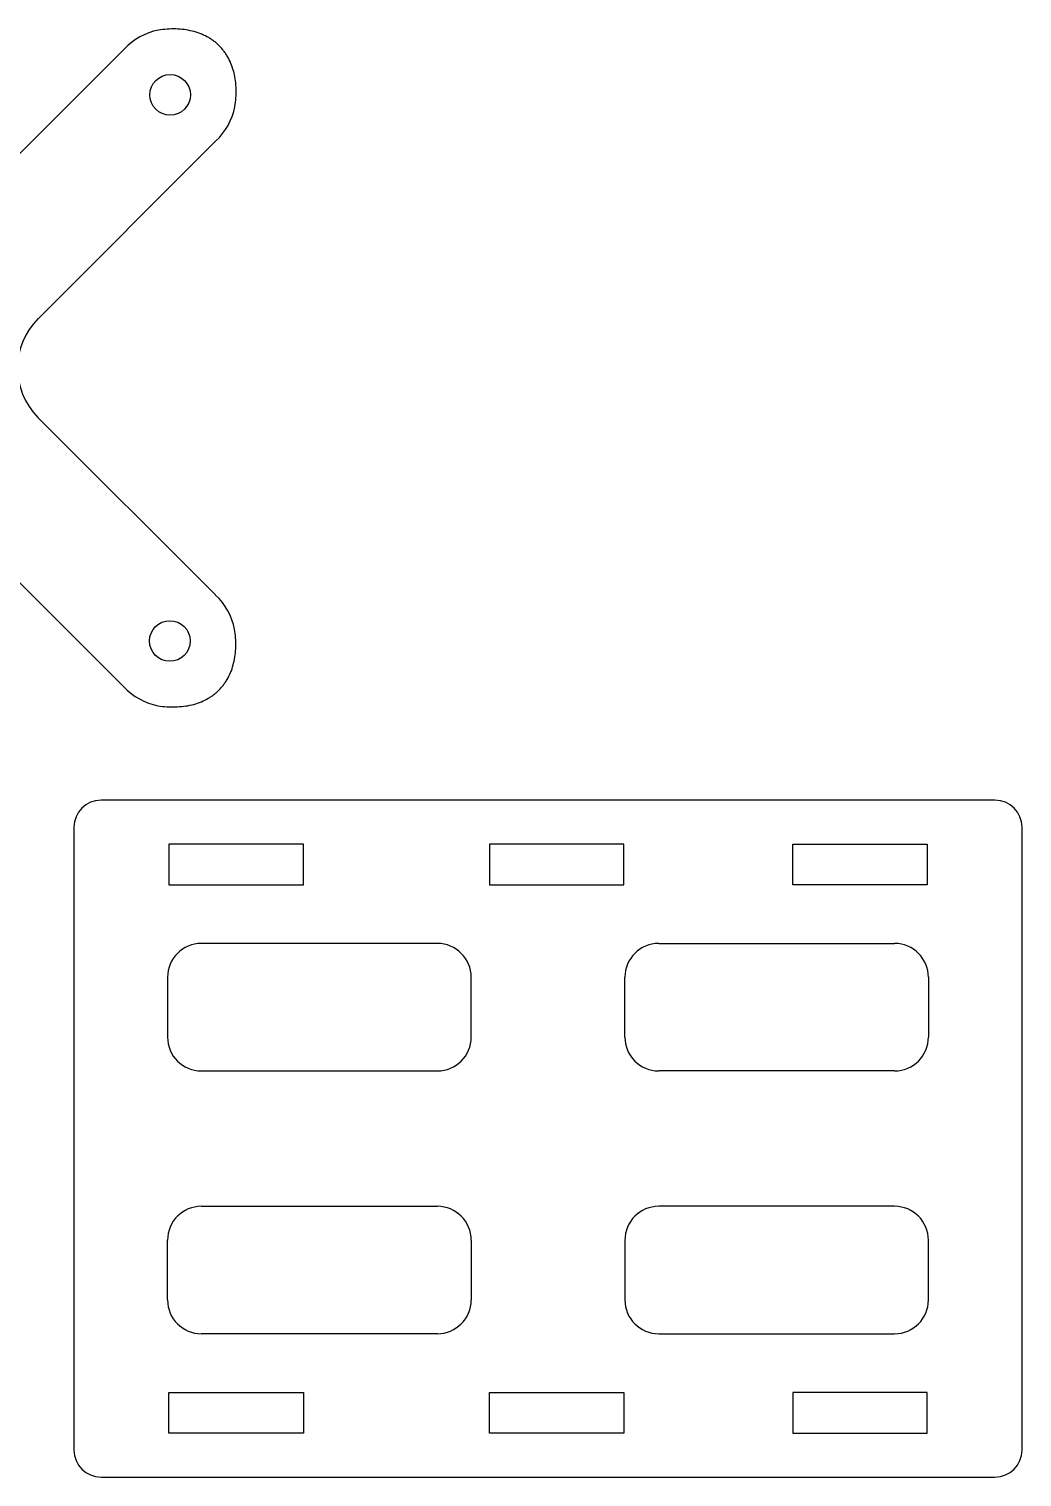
# Model space of a CAD drawing. Extents: x -44 to 122, y -51 to 59.
# Drawn here: x 48.2 to 121.5, y -50.8 to 56.2 of the extents above; entities that cross this region are included whole.
import ezdxf

# ---------------------------------------------------------------- set-up
doc = ezdxf.new("R2010")
doc.units = 0
doc.layers.add('DEFAULT', color=1, linetype='CONTINUOUS')

msp = doc.modelspace()

# ---------------------------------------------------------------- linework, layer by layer
at = {"layer": 'DEFAULT'}
for p, q in [((57.9, 56.15), (57.74, 56.12)), ((58.06, 56.17), (57.9, 56.15)), ((58.22, 56.18), (58.06, 56.17)), ((58.39, 56.19), (58.22, 56.18)), ((58.55, 56.2), (58.39, 56.19)), ((58.71, 56.21), (58.55, 56.2)), ((58.86, 56.21), (58.71, 56.21)), ((59.02, 56.21), (58.86, 56.21)), ((59.18, 56.2), (59.02, 56.21)), ((59.34, 56.19), (59.18, 56.2)), ((59.49, 56.18), (59.34, 56.19)), ((59.64, 56.16), (59.49, 56.18)), ((59.8, 56.14), (59.64, 56.16)), ((59.95, 56.11), (59.8, 56.14)), ((60.09, 56.08), (59.95, 56.11)), ((60.24, 56.05), (60.09, 56.08)), ((60.39, 56.01), (60.24, 56.05)), ((60.53, 55.97), (60.39, 56.01)), ((60.67, 55.93), (60.53, 55.97)), ((60.81, 55.88), (60.67, 55.93)), ((60.94, 55.82), (60.81, 55.88)), ((61.08, 55.76), (60.94, 55.82)), ((61.21, 55.7), (61.08, 55.76)), ((61.33, 55.64), (61.21, 55.7)), ((61.46, 55.57), (61.33, 55.64)), ((55.21, 54.72), (42.1, 41.61)), ((61.52, 55.53), (61.46, 55.57)), ((61.58, 55.49), (61.52, 55.53)), ((61.64, 55.45), (61.58, 55.49)), ((61.7, 55.41), (61.64, 55.45)), ((61.75, 55.37), (61.7, 55.41)), ((61.81, 55.33), (61.75, 55.37)), ((61.87, 55.29), (61.81, 55.33)), ((61.92, 55.25), (61.87, 55.29)), ((61.98, 55.2), (61.92, 55.25)), ((62.03, 55.16), (61.98, 55.2)), ((62.08, 55.11), (62.03, 55.16)), ((62.14, 55.06), (62.08, 55.11)), ((62.19, 55.01), (62.14, 55.06)), ((62.24, 54.96), (62.19, 55.01)), ((62.29, 54.91), (62.24, 54.96)), ((62.34, 54.86), (62.29, 54.91)), ((62.38, 54.81), (62.34, 54.86)), ((62.43, 54.76), (62.38, 54.81)), ((62.47, 54.7), (62.43, 54.76)), ((62.52, 54.65), (62.47, 54.7)), ((62.56, 54.59), (62.52, 54.65)), ((62.61, 54.54), (62.56, 54.59)), ((62.65, 54.48), (62.61, 54.54)), ((62.69, 54.42), (62.65, 54.48)), ((62.73, 54.36), (62.69, 54.42)), ((62.77, 54.3), (62.73, 54.36)), ((62.8, 54.24), (62.77, 54.3)), ((62.84, 54.18), (62.8, 54.24)), ((62.91, 54.06), (62.84, 54.18)), ((62.98, 53.93), (62.91, 54.06)), ((63.04, 53.8), (62.98, 53.93)), ((63.1, 53.67), (63.04, 53.8)), ((63.15, 53.53), (63.1, 53.67)), ((63.2, 53.4), (63.15, 53.53)), ((63.25, 53.25), (63.2, 53.4)), ((63.29, 53.11), (63.25, 53.25)), ((63.33, 52.97), (63.29, 53.11)), ((63.36, 52.82), (63.33, 52.97)), ((63.39, 52.67), (63.36, 52.82)), ((63.41, 52.52), (63.39, 52.67)), ((63.43, 52.37), (63.41, 52.52)), ((63.45, 52.22), (63.43, 52.37)), ((63.47, 52.06), (63.45, 52.22)), ((63.48, 51.91), (63.47, 52.06)), ((63.48, 51.75), (63.48, 51.91)), ((63.48, 51.59), (63.48, 51.75)), ((63.48, 51.43), (63.48, 51.59)), ((63.48, 51.27), (63.48, 51.43)), ((63.4, 50.47), (63.42, 50.63)), ((63.42, 50.63), (63.44, 50.79)), ((63.44, 50.79), (63.46, 50.95)), ((63.46, 50.95), (63.47, 51.11)), ((63.47, 51.11), (63.48, 51.27)), ((48.88, 34.82), (61.99, 47.94)), ((61.97, 14.4), (48.85, 27.52)), ((42.07, 20.73), (55.19, 7.62)), ((63.4, 11.71), (63.37, 11.87)), ((63.42, 11.55), (63.4, 11.71)), ((63.43, 11.39), (63.42, 11.55)), ((63.44, 11.23), (63.43, 11.39)), ((63.45, 11.07), (63.44, 11.23)), ((63.46, 10.91), (63.45, 11.07)), ((63.46, 10.75), (63.46, 10.91)), ((63.46, 10.59), (63.46, 10.75)), ((63.33, 9.52), (63.36, 9.67)), ((63.36, 9.67), (63.39, 9.82)), ((63.39, 9.82), (63.41, 9.97)), ((63.41, 9.97), (63.43, 10.12)), ((63.43, 10.12), (63.44, 10.28)), ((63.44, 10.28), (63.45, 10.43)), ((63.45, 10.43), (63.46, 10.59)), ((63.01, 8.54), (63.07, 8.67)), ((63.07, 8.67), (63.13, 8.8)), ((63.13, 8.8), (63.18, 8.94)), ((63.18, 8.94), (63.22, 9.08)), ((63.22, 9.08), (63.26, 9.23)), ((63.26, 9.23), (63.3, 9.37)), ((63.3, 9.37), (63.33, 9.52)), ((62.31, 7.47), (62.36, 7.53)), ((62.36, 7.53), (62.4, 7.58)), ((62.4, 7.58), (62.45, 7.63)), ((62.45, 7.63), (62.49, 7.69)), ((62.49, 7.69), (62.54, 7.74)), ((62.54, 7.74), (62.58, 7.8)), ((62.58, 7.8), (62.62, 7.86)), ((62.62, 7.86), (62.66, 7.91)), ((62.66, 7.91), (62.7, 7.97)), ((62.7, 7.97), (62.74, 8.03)), ((62.74, 8.03), (62.78, 8.09)), ((62.78, 8.09), (62.82, 8.15)), ((62.82, 8.15), (62.89, 8.28)), ((62.89, 8.28), (62.95, 8.41)), ((62.95, 8.41), (63.01, 8.54)), ((60.64, 6.41), (60.78, 6.46)), ((60.78, 6.46), (60.92, 6.51)), ((60.92, 6.51), (61.05, 6.57)), ((61.05, 6.57), (61.18, 6.63)), ((61.18, 6.63), (61.31, 6.7)), ((61.31, 6.7), (61.43, 6.77)), ((61.43, 6.77), (61.49, 6.81)), ((61.49, 6.81), (61.55, 6.85)), ((61.55, 6.85), (61.61, 6.88)), ((61.61, 6.88), (61.67, 6.92)), ((61.67, 6.92), (61.73, 6.96)), ((61.73, 6.96), (61.79, 7.01)), ((61.79, 7.01), (61.84, 7.05)), ((61.84, 7.05), (61.9, 7.09)), ((61.9, 7.09), (61.95, 7.14)), ((61.95, 7.14), (62.01, 7.18)), ((62.01, 7.18), (62.06, 7.23)), ((62.06, 7.23), (62.11, 7.28)), ((62.11, 7.28), (62.16, 7.32)), ((62.16, 7.32), (62.21, 7.37)), ((62.21, 7.37), (62.26, 7.42)), ((62.26, 7.42), (62.31, 7.47)), ((57.72, 6.21), (57.88, 6.19)), ((57.88, 6.19), (58.04, 6.17)), ((58.04, 6.17), (58.2, 6.16)), ((58.2, 6.16), (58.36, 6.14)), ((58.36, 6.14), (58.52, 6.13)), ((58.52, 6.13), (58.68, 6.13)), ((58.68, 6.13), (58.84, 6.13)), ((58.84, 6.13), (59, 6.13)), ((59, 6.13), (59.16, 6.14)), ((59.16, 6.14), (59.31, 6.15)), ((59.31, 6.15), (59.47, 6.16)), ((59.47, 6.16), (59.62, 6.18)), ((59.62, 6.18), (59.77, 6.2)), ((59.77, 6.2), (59.92, 6.22)), ((59.92, 6.22), (60.07, 6.25)), ((60.07, 6.25), (60.22, 6.29)), ((60.22, 6.29), (60.36, 6.32)), ((60.36, 6.32), (60.5, 6.37)), ((60.5, 6.37), (60.64, 6.41)), ((119.51, -0.76), (53.51, -0.76)), ((51.51, -2.76), (51.51, -48.76)), ((121.51, -48.76), (121.51, -2.76)), ((68.45, -4), (58.51, -4)), ((58.51, -4), (58.51, -7)), ((68.45, -7), (68.45, -4)), ((92.11, -4), (82.18, -4)), ((82.18, -4), (82.18, -7)), ((92.11, -7), (92.11, -4)), ((104.58, -7), (104.58, -4)), ((104.58, -4), (114.51, -4)), ((114.51, -4), (114.51, -7)), ((58.51, -7), (68.45, -7)), ((82.18, -7), (92.11, -7)), ((114.51, -7), (104.58, -7)), ((78.34, -11.34), (60.92, -11.34)), ((94.69, -11.34), (112.1, -11.34)), ((58.42, -13.84), (58.42, -18.26)), ((80.84, -18.26), (80.84, -13.84)), ((92.19, -18.26), (92.19, -13.84)), ((114.6, -13.84), (114.6, -18.26)), ((60.92, -20.76), (78.34, -20.76)), ((112.1, -20.76), (94.69, -20.76)), ((60.92, -30.76), (78.34, -30.76)), ((112.1, -30.76), (94.69, -30.76)), ((58.42, -37.67), (58.42, -33.26)), ((80.84, -33.26), (80.84, -37.67)), ((92.19, -33.26), (92.19, -37.67)), ((114.6, -37.67), (114.6, -33.26)), ((78.34, -40.17), (60.92, -40.17)), ((94.69, -40.17), (112.1, -40.17)), ((58.51, -44.51), (68.45, -44.51)), ((58.51, -47.51), (58.51, -44.51)), ((68.45, -44.51), (68.45, -47.51)), ((82.18, -44.51), (92.11, -44.51)), ((82.18, -47.51), (82.18, -44.51)), ((92.11, -44.51), (92.11, -47.51)), ((114.51, -44.51), (104.58, -44.51)), ((104.58, -44.51), (104.58, -47.51)), ((114.51, -47.51), (114.51, -44.51)), ((68.45, -47.51), (58.51, -47.51)), ((92.11, -47.51), (82.18, -47.51)), ((104.58, -47.51), (114.51, -47.51)), ((53.51, -50.76), (119.51, -50.76))]:
    msp.add_line(p, q, dxfattribs=at)
for centre in [(58.61, 51.34), (58.59, 11)]:
    msp.add_circle(centre, 1.5, dxfattribs=at)
for centre, radius, start, end in [((58.69, 51.44), 4.78, 101.4303, 136.644), ((58.71, 51.41), 4.78, 313.356, 348.5697), ((52.52, 31.16), 5.17, 134.8083, 224.807), ((58.69, 10.92), 4.78, 11.4303, 46.644), ((58.66, 10.9), 4.78, 223.356, 258.5697), ((53.51, -2.76), 2, 90, 180), ((119.51, -2.76), 2, 360, 90), ((60.92, -13.84), 2.5, 90, 180), ((78.34, -13.84), 2.5, 0, 90), ((94.69, -13.84), 2.5, 90, 180), ((112.1, -13.84), 2.5, 360, 90), ((60.92, -18.26), 2.5, 180, 270), ((78.34, -18.26), 2.5, 270, 360), ((94.69, -18.26), 2.5, 180, 270), ((112.1, -18.26), 2.5, 270, 0), ((60.92, -33.26), 2.5, 90, 180), ((78.34, -33.26), 2.5, 0, 90), ((94.69, -33.26), 2.5, 90, 180), ((112.1, -33.26), 2.5, 0, 90), ((60.92, -37.67), 2.5, 180, 270), ((78.34, -37.67), 2.5, 270, 360), ((94.69, -37.67), 2.5, 180, 270), ((112.1, -37.67), 2.5, 270, 0), ((53.51, -48.76), 2, 180, 270), ((119.51, -48.76), 2, 270, 0)]:
    msp.add_arc(centre, radius, start, end, dxfattribs=at)

doc.saveas('drawing.dxf')
